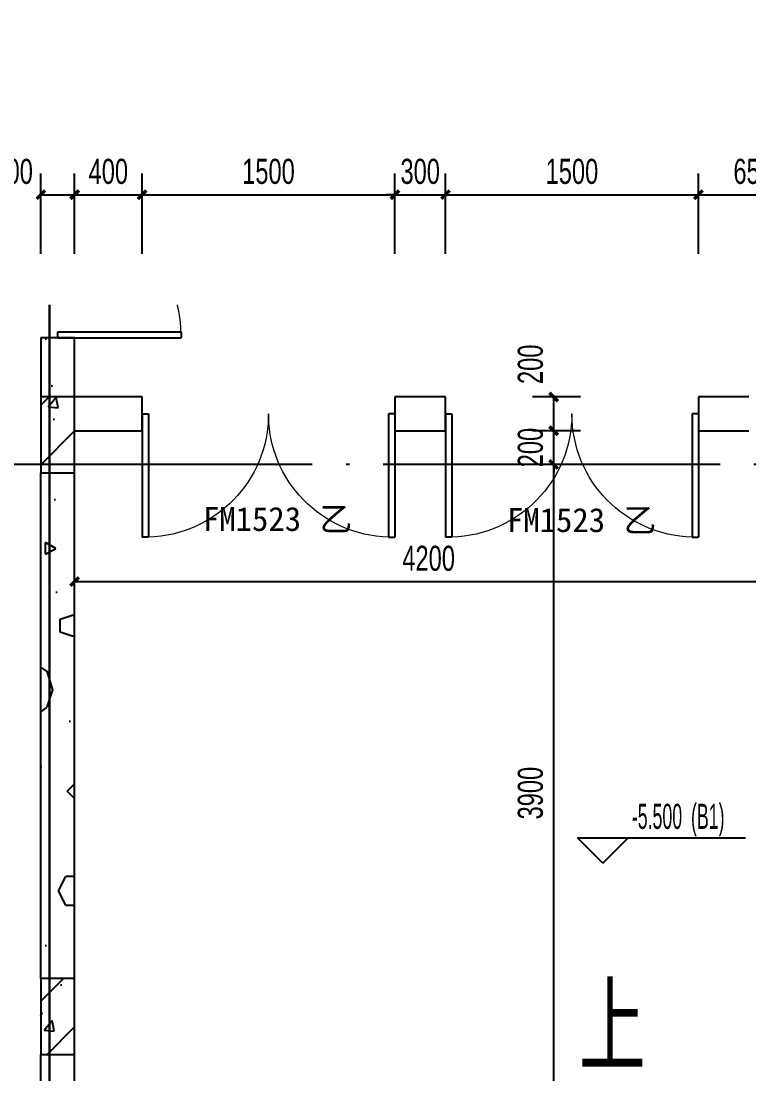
# Model space of a CAD drawing. Extents: x -26219 to 315419, y -160410 to -120810.
# Drawn here: x -22084 to -17767, y -133768 to -127522 of the extents above; entities that cross this region are included whole.
import ezdxf
from ezdxf.xclip import XClip

# ---------------------------------------------------------------- set-up
doc = ezdxf.new("R2010")
doc.units = 0
doc.header["$LTSCALE"] = 1000
doc.header["$MEASUREMENT"] = 0
doc.header["$XCLIPFRAME"] = 0
doc.linetypes.add('104-14# 核心筒$2$DOTE', pattern=[2.42, 2, -0.2, 0.02, -0.2])
doc.linetypes.add('DOTE', pattern=[2.42, 2, -0.2, 0.02, -0.2])
for name, color, linetype in [('01-标注_尺寸', 124, 'Continuous'), ('01-标注_标高', 200, 'Continuous'), ('02-TEXT_标注', 130, 'Continuous'), ('104-13#14# B1核心筒$0$02-TEXT_门窗', 151, 'Continuous'), ('104-13#14# B1核心筒$0$05-填充_天正', 26, 'Continuous'), ('104-13#14# B1核心筒$0$A-C_门', 150, 'Continuous'), ('104-13#14# B1核心筒$0$A_STR-砌块墙', 121, 'Continuous'), ('104-13#14# B1核心筒$0$A_STR-砼柱', 51, 'Continuous'), ('104-13#14# B1核心筒$0$DOOR_FIRE', 220, 'Continuous'), ('104-13#14# B1核心筒$0$PUB_TEXT', 7, 'Continuous'), ('104-14# 核心筒$2$A_AXIS-轴线', 36, '104-14# 核心筒$2$DOTE'), ('A_AXIS-轴线', 36, 'Continuous'), ('DOOR_FIRE_TEXT', 7, 'Continuous')]:
    doc.layers.add(name, color=color, linetype=linetype)
doc.layers.add('104-13#14# B1核心筒$0$000套内', color=226, linetype='Continuous', lineweight=30)
doc.styles.add('104-13#14# B1核心筒$0$_TCH_DIM', font='ROS1', dxfattribs={"width": 0.8, "bigfont": 'JD'})
doc.styles.add('104-13#14# B1核心筒$0$_TCH_WINDOW', font='ros.shx', dxfattribs={"width": 0.65, "height": 3.5, "bigfont": 'jd.shx'})
doc.styles.add('_TCH_DIM', font='ros.shx', dxfattribs={"width": 0.75, "bigfont": 'jd.shx'})
doc.styles.add('_TCH_DIM_T3', font='ros.shx', dxfattribs={"width": 0.705882, "bigfont": 'jd.shx'})
doc.styles.add('_TCH_WINDOW', font='STXIHEI_0.TTF')
doc.dimstyles.new('_TCH_ARCH&&50', dxfattribs={"dimtxt": 148.75, "dimasz": 50, "dimexe": 125, "dimexo": 150, "dimgap": 63.125, "dimtad": 1, "dimdec": 0, "dimzin": 0, "dimdsep": 46, "dimtxsty": '_TCH_DIM_T3', "dimblk": 'ARCHTICK', "dimcen": 0.09, "dimclrt": 7, "dimazin": 2, "dimtfac": 1, "dimtdec": 0, "dimtix": 1, "dimtmove": 2, "dimatfit": 3, "dimfxl": 0, "dimtolj": 1, "dimtzin": 0, "dimarcsym": 0})
pattern_1 = [(0, (531, -549), (900, 1800), [0, -1800]), (0, (-522, -792), (900, 1800), [0, -1800]), (0, (63, -810), (900, 1800), [0, -1800]), (0, (702, -279), (900, 1800), [0, -1800]), (0, (-45, -900), (900, 1800), [0, -1800]), (0, (882, 855), (900, 1800), [0, -1800]), (0, (333, 711), (900, 1800), [0, -1800]), (0, (621, 486), (900, 1800), [0, -1800]), (0, (-846, 450), (900, 1800), [0, -1800]), (0, (36, 369), (900, 1800), [0, -1800]), (0, (-306, -90), (900, 1800), [0, -1800]), (0, (-288, -765), (900, 1800), [0, -1800]), (0, (387, -837), (900, 1800), [0, -1800]), (0, (882, -45), (900, 1800), [0, -1800]), (0, (-801, -324), (900, 1800), [0, -1800]), (0, (-648, -18), (900, 1800), [0, -1800]), (0, (54, -144), (900, 1800), [0, -1800]), (0, (-198, -405), (900, 1800), [0, -1800]), (0, (-342, 189), (900, 1800), [0, -1800]), (0, (-117, 864), (900, 1800), [0, -1800]), (0, (-729, -702), (900, 1800), [0, -1800]), (0, (261, 495), (900, 1800), [0, -1800]), (0, (-576, 522), (900, 1800), [0, -1800]), (0, (-720, 756), (900, 1800), [0, -1800]), (130.60129, (771.43, 291.43), (-4499.99995, 5400.00002), [79.025, -33111.333]), (18.43495, (642.86, 325.71), (4500, 1800), [81.316, -11302.884]), (90, (642.9, 248.6), (900, 1800), [77.143, -3522.857]), (161.56505, (720, 222.86), (-4500, 1799.99987), [81.316, -11302.884]), (53.1301, (720, 222.86), (900, 1800), [85.714, -8914.285]), (135, (788.6, -694.3), (-900, 1800), [72.73, -5018.438]), (45, (685.7, -694.3), (900, 1800), [72.73, -5018.438]), (135, (737.14, -745.7), (-900, 1800), [72.73, -5018.438]), (45, (737.14, -745.7), (900, 1800), [72.73, -5018.438]), (116.565, (-77.1, 514.3), (-0.0002, 3600), [95.831, -1916.63]), (180, (-120, 600), (-900, 1800), [102.857, -1697.143]), (63.435, (-265.7, 514.3), (8e-06, 3600), [95.831, -1916.63]), (116.565, (-222.9, 428.6), (-0.0002, 3600), [95.831, -1916.63]), (0, (-222.9, 428.6), (900, 1800), [102.857, -1697.143]), (63.435, (-120, 428.6), (8e-06, 3600), [95.831, -1916.63]), (107.10273, (600, -94.286), (-2699.999897, 9000.000015), [116.584, -48848.707]), (143.97263, (565.71, 17.14), (-17099.99978, 12599.99999), [116.584, -24366.06]), (180, (471.4, 85.7), (-900, 1800), [111.429, -1688.571]), (36.02737, (265.71, 17.14), (17099.99987, 12599.99986), [116.584, -24366.06]), (71.56505, (231.43, -85.7), (2700, 9000), [108.42, -11275.778]), (107.10273, (265.714, -197.14), (-2699.999897, 9000.000015), [116.584, -48848.707]), (143.97263, (360, -265.71), (-17099.99978, 12599.99999), [116.584, -24366.06]), (0, (360, -265.7), (900, 1800), [111.429, -1688.571]), (36.02737, (471.43, -265.71), (17099.99987, 12599.99986), [116.584, -24366.06]), (71.56505, (565.71, -197.14), (2700, 9000), [108.42, -11275.778]), (150.25512, (617.14, 745.71), (-2700, 1799.99998), [69.105, -14442.959]), (90, (557.1, 711.4), (900, 1800), [68.571, -3531.428]), (29.74488, (557.14, 711.43), (2700, 1800), [69.105, -14442.959]), (116.565, (197.1, -531.4), (-0.0002, 3600), [95.831, -1916.63]), (168.69007, (154.29, -445.71), (-8100, 1799.99995), [87.412, -18269.056]), (41.185925, (0, -488.57), (22499.999864, 19799.999827), [91.116, -38177.406]), (90, (0, -574.3), (900, 1800), [85.714, -3514.285]), (138.814074, (68.57, -634.286), (-22499.9996, 19800.000126), [91.116, -38177.406]), (16.699244, (68.57, -634.286), (29699.999777, 8999.999906), [89.488, -37495.613]), (60.945396, (154.29, -608.57), (900, 1799.999984), [88.248, -36976.018]), (109.983106, (-557.14, 222.86), (-4500.000017, 12599.999967), [100.326, -42036.592]), (155.556045, (-591.43, 317.14), (-11700.000045, 5399.999888), [103.569, -43395.394]), (24.443955, (-780, 317.14), (11700.000006, 5399.999974), [103.569, -43395.394]), (70.016893, (-814.286, 222.86), (4500.000014, 12599.99997), [100.326, -42036.592]), (109.983106, (-780, 128.57), (-4500.000017, 12599.999967), [100.326, -42036.592]), (160.01689, (-685.71, 94.29), (-4500, 1799.99992), [100.326, -20968.132]), (19.9831, (-685.71, 94.29), (4499.99998, 1800), [100.326, -20968.132]), (70.016893, (-591.43, 128.57), (4500.000014, 12599.99997), [100.326, -42036.592]), (122.00538, (111.43, 60), (-900.00012, 1799.9999), [80.863, -16900.302]), (18.43495, (-8.57, 102.86), (4500, 1800), [81.316, -11302.884]), (90, (-8.6, 25.7), (900, 1800), [77.143, -3522.857]), (161.56505, (68.57, 0), (-4500, 1799.99987), [81.316, -11302.884]), (54.46232, (68.57, 0), (6299.99999, 8999.99999), [73.734, -30894.635]), (116.565, (-411.4, -377.1), (-0.0002, 3600), [95.831, -1916.63]), (180, (-454.3, -291.4), (-900, 1800), [94.286, -1705.714]), (59.03624, (-600, -377.14), (900, 1800), [99.96, -20891.466]), (120.96376, (-548.57, -462.86), (-900.00012, 1799.99992), [99.96, -20891.466]), (0, (-548.6, -462.9), (900, 1800), [94.286, -1705.714]), (63.435, (-454.3, -462.9), (8e-06, 3600), [95.831, -1916.63])]
pattern_2 = [(45, (0, 0), (-176.7767, 176.7767), []), (50, (0, 0), (717.2602, -62.752), [75, -825]), (355, (0, 0), (-138.7513, 752.192), [60, -660]), (100.4514, (59.8, -5.2), (578.5094, 689.4395), [63.74, -701.142]), (46.1842, (0, 200), (1067.241, -165.519), [112.5, -1237.5]), (96.6356, (88.9, 186.2), (934.663, 974.118), [95.61, -1051.713]), (351.1842, (0, 200), (934.662, 974.119), [90, -990]), (21, (100, 150), (596.907, -402.619), [75, -825]), (326, (100, 150), (243.3153, 725.15), [60, -660]), (71.4514, (149.74, 116.45), (840.2226, 322.5305), [63.74, -701.142]), (37.5, (0, 0), (12.15986, 332.89385), [0, -652, 0, -670, 0, -662.5]), (7.5, (0, 0), (263.0695, 394.4117), [0, -382, 0, -637, 0, -252.5]), (327.5, (-223, 0), (533.82244, -22.55487), [0, -250, 0, -780, 0, -1035]), (317.5, (-323, 0), (583.1862, 100.105), [0, -325, 0, -518, 0, -735])]

# ---------------------------------------------------------------- blocks, each defined once
blk = doc.blocks.new('104-14# 核心筒')
at = {"layer": '104-14# 核心筒$2$A_AXIS-轴线'}
for p, q in [((23400, 139633.6), (23400, 80554.9)), ((-24839, 16700), (120259.9, 16700))]:
    blk.add_line(p, q, dxfattribs=at)
blk = doc.blocks.new('104-13#14# B1核心筒$0$$DorLib2D$00000002')
for p, q in [((-0.5, 0), (-0.5, 0.4875)), ((-0.475, 0.4875), (-0.5, 0.4875)), ((-0.475, 0), (-0.475, 0.4875)), ((0.475, 0), (0.475, 0.4875)), ((0.475, 0.4875), (0.5, 0.4875)), ((0.5, 0), (0.5, 0.4875)), ((-0.5, 0), (-0.475, 0)), ((0.5, 0), (0.475, 0))]:
    blk.add_line(p, q)
at = {"lineweight": 13}
for centre, start, end in [((-0.4875, 0), 0, 88.5307), ((0.4875, 0), 91.4693, 180)]:
    blk.add_arc(centre, 0.4875, start, end, dxfattribs=at)
blk = doc.blocks.new('104-13#14# B1核心筒')
at = {"layer": '104-13#14# B1核心筒$0$05-填充_天正'}
h = blk.add_hatch(dxfattribs=at)
h.set_pattern_fill('加气混凝土', color=256, scale=150, style=0)
h.set_pattern_definition(pattern_1)
h.paths.add_polyline_path([(126950, 18700), (127150, 18700), (127150, 19050), (126950, 19050)])
h = blk.add_hatch(dxfattribs=at)
h.set_pattern_fill('钢筋混凝土', color=256, scale=100, style=0)
h.set_pattern_definition(pattern_2)
h.paths.add_polyline_path([(126950, 18250), (127150, 18250), (127150, 18700), (126950, 18700)])
h = blk.add_hatch(dxfattribs=at)
h.set_pattern_fill('加气混凝土', color=256, scale=150, style=0)
h.set_pattern_definition(pattern_1)
h.paths.add_polyline_path([(127150, 18700), (127150, 18500), (127550, 18500), (127550, 18700)])
h = blk.add_hatch(dxfattribs=at)
h.set_pattern_fill('加气混凝土', color=256, scale=150, style=0)
h.set_pattern_definition(pattern_1)
h.paths.add_polyline_path([(129050, 18500), (129350, 18500), (129350, 18700), (129050, 18700)])
h = blk.add_hatch(dxfattribs=at)
h.set_pattern_fill('加气混凝土', color=256, scale=150, style=0)
h.set_pattern_definition(pattern_1)
h.paths.add_polyline_path([(131150, 18500), (131150, 18700), (130850, 18700), (130850, 18500)])
h = blk.add_hatch(dxfattribs=at)
h.set_pattern_fill('加气混凝土', color=256, scale=150, style=0)
h.set_pattern_definition(pattern_1)
h.paths.add_polyline_path([(127150, 18250), (126950, 18250), (126950, 15250), (127150, 15250)])
h = blk.add_hatch(dxfattribs=at)
h.set_pattern_fill('钢筋混凝土', color=256, scale=100, style=0)
h.set_pattern_definition(pattern_2)
h.paths.add_polyline_path([(126950, 14800), (127150, 14800), (127150, 15250), (126950, 15250)])
h = blk.add_hatch(dxfattribs=at)
h.set_pattern_fill('加气混凝土', color=256, scale=150, style=0)
h.set_pattern_definition(pattern_1)
h.paths.add_polyline_path([(127150, 14800), (126950, 14800), (126950, 11760), (127150, 11760)])
at = {"layer": '104-13#14# B1核心筒$0$000套内'}
blk.add_lwpolyline([(92626.8, 27806.6), (91099.6, 20735.9), (91443.2, 20669.2), (87228.5, -1000), (127000, -1000), (127000, 21000), (131800, 21000), (131800, 37550), (98877, 37400), (98877, 37400), (98877, 37400), (96655.9, 26950.2), (92626.8, 27806.6)], dxfattribs=at)
at = {"layer": '104-13#14# B1核心筒$0$A_STR-砌块墙'}
for p, q in [((127150, 19050), (126950, 19050)), ((126950, 19050), (126950, 18700)), ((127150, 18700), (127150, 19050)), ((127550, 18700), (127150, 18700)), ((127550, 18500), (127550, 18700)), ((129350, 18700), (129050, 18700)), ((129050, 18700), (129050, 18500)), ((129350, 18500), (129350, 18700)), ((131150, 18700), (130850, 18700)), ((130850, 18700), (130850, 18500)), ((127150, 18500), (127550, 18500)), ((129050, 18500), (129350, 18500)), ((130850, 18500), (131150, 18500)), ((126950, 15250), (126950, 18250)), ((127150, 15250), (127150, 18250)), ((126950, 11760), (126950, 14800)), ((127150, 11760), (127150, 14800))]:
    blk.add_line(p, q, dxfattribs=at)
at = {"layer": '104-13#14# B1核心筒$0$A_STR-砼柱'}
for p, q in [((127150, 18700), (126950, 18700)), ((126950, 18700), (126950, 18250)), ((127150, 18250), (127150, 18700)), ((126950, 18250), (127150, 18250)), ((127150, 15250), (126950, 15250)), ((126950, 15250), (126950, 14800)), ((127150, 14800), (127150, 15250)), ((126950, 14800), (127150, 14800))]:
    blk.add_line(p, q, dxfattribs=at)
at = {"layer": '104-13#14# B1核心筒$0$A-C_门'}
ref = blk.add_blockref('104-13#14# B1核心筒$0$$DorLib2D$00000002', (127050, 19800), dxfattribs=dict(at, xscale=-1500, yscale=-1500, zscale=200, rotation=89.99999999999673))
ref.add_attrib('A', 'M1523', (126908.3, 19469), dxfattribs={"layer": '104-13#14# B1核心筒$0$02-TEXT_门窗', "height": 446.25, "rotation": 90, "style": '104-13#14# B1核心筒$0$_TCH_WINDOW', "width": 0.458824})
at = {"layer": '104-13#14# B1核心筒$0$DOOR_FIRE', "xscale": 1500, "yscale": -1500, "zscale": 200, "rotation": 359.9999999999951}
for p in [(128300, 18600), (130100, 18600)]:
    blk.add_blockref('104-13#14# B1核心筒$0$$DorLib2D$00000002', p, dxfattribs=at)
at = {"layer": '104-13#14# B1核心筒$0$PUB_TEXT', "style": '104-13#14# B1核心筒$0$_TCH_DIM', "width": 0.8}
blk.add_text('上', height=520.9, dxfattribs=at).set_placement((130141, 14697.5))
blk = doc.blocks.new('_ArchTick')
at = {"color": 0, "linetype": 'ByBlock', "const_width": 0.4}
blk.add_lwpolyline([(-0.5, -0.5), (0.5, 0.5)], dxfattribs=at)
blk = doc.blocks.new('*D327')
at = {"layer": '01-标注_尺寸', "color": 0, "lineweight": -2, "transparency": 16777216}
for p, q in [((-21766.7, -131107.4), (-21766.7, -130722.8)), ((-17566.7, -131107.4), (-17566.7, -130722.8)), ((-21766.7, -130847.8), (-17566.7, -130847.8))]:
    blk.add_line(p, q, dxfattribs=at)
at = {"layer": 'Defpoints', "color": 0, "transparency": 16777216}
for p in [(-17566.7, -130847.8), (-21766.7, -131257.4), (-17566.7, -131257.4)]:
    blk.add_point(p, dxfattribs=at)
at = {"layer": '01-标注_尺寸', "color": 0, "lineweight": -2, "transparency": 16777216, "xscale": 50, "yscale": 50, "zscale": 50, "rotation": 180}
blk.add_blockref('_ArchTick', (-21766.7, -130847.8), dxfattribs=at)
at = {"layer": '01-标注_尺寸', "color": 0, "lineweight": -2, "transparency": 16777216, "xscale": 50, "yscale": 50, "zscale": 50}
blk.add_blockref('_ArchTick', (-17566.7, -130847.8), dxfattribs=at)
at = {"layer": '01-标注_尺寸', "color": 7, "transparency": 16777216, "insert": (-19666.7, -130710.3), "char_height": 148.75, "attachment_point": 5, "style": '_TCH_DIM_T3'}
blk.add_mtext('\\A1;4200', dxfattribs=at)
blk = doc.blocks.new('*D352')
at = {"layer": '01-标注_尺寸', "color": 0, "lineweight": -2, "transparency": 16777216}
for p, q in [((-18766.7, -130152.4), (-19050, -130152.4)), ((-18925, -134052.4), (-18925, -130152.4)), ((-18766.7, -134052.4), (-19050, -134052.4))]:
    blk.add_line(p, q, dxfattribs=at)
at = {"layer": 'Defpoints', "color": 0, "transparency": 16777216}
for p in [(-18925, -130152.4), (-18616.7, -130152.4), (-18616.7, -134052.4)]:
    blk.add_point(p, dxfattribs=at)
at = {"layer": '01-标注_尺寸', "color": 0, "lineweight": -2, "transparency": 16777216, "xscale": 50, "yscale": 50, "zscale": 50}
for p, rotation in [((-18925, -130152.4), 90), ((-18925, -134052.4), 270)]:
    blk.add_blockref('_ArchTick', p, dxfattribs=dict(at, rotation=rotation))
at = {"layer": '01-标注_尺寸', "color": 7, "transparency": 16777216, "insert": (-19062.5, -132102.4), "char_height": 148.75, "attachment_point": 5, "rotation": 90, "style": '_TCH_DIM_T3'}
blk.add_mtext('\\A1;3900', dxfattribs=at)
blk = doc.blocks.new('*D353')
at = {"layer": '01-标注_尺寸', "color": 0, "lineweight": -2, "transparency": 16777216}
for p, q in [((-18925, -129952.4), (-18925, -129902.4)), ((-18766.7, -129952.4), (-19050, -129952.4)), ((-18925, -130152.4), (-18925, -129952.4)), ((-18766.7, -130152.4), (-19050, -130152.4)), ((-18925, -130152.4), (-18925, -130202.4))]:
    blk.add_line(p, q, dxfattribs=at)
at = {"layer": 'Defpoints', "color": 0, "transparency": 16777216}
for p in [(-18925, -129952.4), (-18616.7, -129952.4), (-18616.7, -130152.4)]:
    blk.add_point(p, dxfattribs=at)
at = {"layer": '01-标注_尺寸', "color": 0, "lineweight": -2, "transparency": 16777216, "xscale": 50, "yscale": 50, "zscale": 50}
for p, rotation in [((-18925, -129952.4), 270), ((-18925, -130152.4), 90)]:
    blk.add_blockref('_ArchTick', p, dxfattribs=dict(at, rotation=rotation))
at = {"layer": '01-标注_尺寸', "color": 7, "transparency": 16777216, "insert": (-19062.5, -130052.4), "char_height": 148.75, "attachment_point": 5, "rotation": 90, "style": '_TCH_DIM_T3'}
blk.add_mtext('\\A1;200', dxfattribs=at)
blk = doc.blocks.new('*D354')
at = {"layer": '01-标注_尺寸', "color": 0, "lineweight": -2, "transparency": 16777216}
for p, q in [((-18766.7, -129752.4), (-19050, -129752.4)), ((-18925, -129952.4), (-18925, -129752.4)), ((-18766.7, -129952.4), (-19050, -129952.4))]:
    blk.add_line(p, q, dxfattribs=at)
at = {"layer": 'Defpoints', "color": 0, "transparency": 16777216}
for p in [(-18925, -129752.4), (-18616.7, -129752.4), (-18616.7, -129952.4)]:
    blk.add_point(p, dxfattribs=at)
at = {"layer": '01-标注_尺寸', "color": 0, "lineweight": -2, "transparency": 16777216, "xscale": 50, "yscale": 50, "zscale": 50}
for p, rotation in [((-18925, -129752.4), 90), ((-18925, -129952.4), 270)]:
    blk.add_blockref('_ArchTick', p, dxfattribs=dict(at, rotation=rotation))
at = {"layer": '01-标注_尺寸', "color": 7, "transparency": 16777216, "insert": (-19062.5, -129558.4), "char_height": 148.75, "attachment_point": 5, "rotation": 90, "style": '_TCH_DIM_T3'}
blk.add_mtext('\\A1;200', dxfattribs=at)
blk = doc.blocks.new('*D359')
at = {"layer": '01-标注_尺寸', "color": 0, "lineweight": -2, "transparency": 16777216}
for p, q in [((-18066.7, -128902.4), (-18066.7, -128427.4)), ((-17416.7, -128902.4), (-17416.7, -128427.4)), ((-18066.7, -128552.4), (-17416.7, -128552.4))]:
    blk.add_line(p, q, dxfattribs=at)
at = {"layer": 'Defpoints', "color": 0, "transparency": 16777216}
for p in [(-17416.7, -128552.4), (-18066.7, -129052.4), (-17416.7, -129052.4)]:
    blk.add_point(p, dxfattribs=at)
at = {"layer": '01-标注_尺寸', "color": 0, "lineweight": -2, "transparency": 16777216, "xscale": 50, "yscale": 50, "zscale": 50, "rotation": 180}
blk.add_blockref('_ArchTick', (-18066.7, -128552.4), dxfattribs=at)
at = {"layer": '01-标注_尺寸', "color": 0, "lineweight": -2, "transparency": 16777216, "xscale": 50, "yscale": 50, "zscale": 50}
blk.add_blockref('_ArchTick', (-17416.7, -128552.4), dxfattribs=at)
at = {"layer": '01-标注_尺寸', "color": 7, "transparency": 16777216, "insert": (-17741.7, -128414.9), "char_height": 148.75, "attachment_point": 5, "style": '_TCH_DIM_T3'}
blk.add_mtext('\\A1;650', dxfattribs=at)
blk = doc.blocks.new('*D360')
at = {"layer": '01-标注_尺寸', "color": 0, "lineweight": -2, "transparency": 16777216}
for p, q in [((-19566.7, -128902.4), (-19566.7, -128427.4)), ((-18066.7, -128902.4), (-18066.7, -128427.4)), ((-19566.7, -128552.4), (-18066.7, -128552.4))]:
    blk.add_line(p, q, dxfattribs=at)
at = {"layer": 'Defpoints', "color": 0, "transparency": 16777216}
for p in [(-18066.7, -128552.4), (-19566.7, -129052.4), (-18066.7, -129052.4)]:
    blk.add_point(p, dxfattribs=at)
at = {"layer": '01-标注_尺寸', "color": 0, "lineweight": -2, "transparency": 16777216, "xscale": 50, "yscale": 50, "zscale": 50, "rotation": 180}
blk.add_blockref('_ArchTick', (-19566.7, -128552.4), dxfattribs=at)
at = {"layer": '01-标注_尺寸', "color": 0, "lineweight": -2, "transparency": 16777216, "xscale": 50, "yscale": 50, "zscale": 50}
blk.add_blockref('_ArchTick', (-18066.7, -128552.4), dxfattribs=at)
at = {"layer": '01-标注_尺寸', "color": 7, "transparency": 16777216, "insert": (-18816.7, -128414.9), "char_height": 148.75, "attachment_point": 5, "style": '_TCH_DIM_T3'}
blk.add_mtext('\\A1;1500', dxfattribs=at)
blk = doc.blocks.new('*D361')
at = {"layer": '01-标注_尺寸', "color": 0, "lineweight": -2, "transparency": 16777216}
for p, q in [((-19866.7, -128902.4), (-19866.7, -128427.4)), ((-19566.7, -128902.4), (-19566.7, -128427.4)), ((-19866.7, -128552.4), (-19916.7, -128552.4)), ((-19866.7, -128552.4), (-19566.7, -128552.4)), ((-19566.7, -128552.4), (-19516.7, -128552.4))]:
    blk.add_line(p, q, dxfattribs=at)
at = {"layer": 'Defpoints', "color": 0, "transparency": 16777216}
for p in [(-19566.7, -128552.4), (-19866.7, -129052.4), (-19566.7, -129052.4)]:
    blk.add_point(p, dxfattribs=at)
at = {"layer": '01-标注_尺寸', "color": 0, "lineweight": -2, "transparency": 16777216, "xscale": 50, "yscale": 50, "zscale": 50}
blk.add_blockref('_ArchTick', (-19866.7, -128552.4), dxfattribs=at)
at = {"layer": '01-标注_尺寸', "color": 0, "lineweight": -2, "transparency": 16777216, "xscale": 50, "yscale": 50, "zscale": 50, "rotation": 180}
blk.add_blockref('_ArchTick', (-19566.7, -128552.4), dxfattribs=at)
at = {"layer": '01-标注_尺寸', "color": 7, "transparency": 16777216, "insert": (-19716.7, -128414.9), "char_height": 148.75, "attachment_point": 5, "style": '_TCH_DIM_T3'}
blk.add_mtext('\\A1;300', dxfattribs=at)
blk = doc.blocks.new('*D362')
at = {"layer": '01-标注_尺寸', "color": 0, "lineweight": -2, "transparency": 16777216}
for p, q in [((-21366.7, -128902.4), (-21366.7, -128427.4)), ((-19866.7, -128902.4), (-19866.7, -128427.4)), ((-21366.7, -128552.4), (-19866.7, -128552.4))]:
    blk.add_line(p, q, dxfattribs=at)
at = {"layer": 'Defpoints', "color": 0, "transparency": 16777216}
for p in [(-19866.7, -128552.4), (-21366.7, -129052.4), (-19866.7, -129052.4)]:
    blk.add_point(p, dxfattribs=at)
at = {"layer": '01-标注_尺寸', "color": 0, "lineweight": -2, "transparency": 16777216, "xscale": 50, "yscale": 50, "zscale": 50, "rotation": 180}
blk.add_blockref('_ArchTick', (-21366.7, -128552.4), dxfattribs=at)
at = {"layer": '01-标注_尺寸', "color": 0, "lineweight": -2, "transparency": 16777216, "xscale": 50, "yscale": 50, "zscale": 50}
blk.add_blockref('_ArchTick', (-19866.7, -128552.4), dxfattribs=at)
at = {"layer": '01-标注_尺寸', "color": 7, "transparency": 16777216, "insert": (-20616.7, -128414.9), "char_height": 148.75, "attachment_point": 5, "style": '_TCH_DIM_T3'}
blk.add_mtext('\\A1;1500', dxfattribs=at)
blk = doc.blocks.new('*D363')
at = {"layer": '01-标注_尺寸', "color": 0, "lineweight": -2, "transparency": 16777216}
for p, q in [((-21766.7, -128902.4), (-21766.7, -128427.4)), ((-21366.7, -128902.4), (-21366.7, -128427.4)), ((-21766.7, -128552.4), (-21366.7, -128552.4))]:
    blk.add_line(p, q, dxfattribs=at)
at = {"layer": 'Defpoints', "color": 0, "transparency": 16777216}
for p in [(-21366.7, -128552.4), (-21766.7, -129052.4), (-21366.7, -129052.4)]:
    blk.add_point(p, dxfattribs=at)
at = {"layer": '01-标注_尺寸', "color": 0, "lineweight": -2, "transparency": 16777216, "xscale": 50, "yscale": 50, "zscale": 50, "rotation": 180}
blk.add_blockref('_ArchTick', (-21766.7, -128552.4), dxfattribs=at)
at = {"layer": '01-标注_尺寸', "color": 0, "lineweight": -2, "transparency": 16777216, "xscale": 50, "yscale": 50, "zscale": 50}
blk.add_blockref('_ArchTick', (-21366.7, -128552.4), dxfattribs=at)
at = {"layer": '01-标注_尺寸', "color": 7, "transparency": 16777216, "insert": (-21566.7, -128414.9), "char_height": 148.75, "attachment_point": 5, "style": '_TCH_DIM_T3'}
blk.add_mtext('\\A1;400', dxfattribs=at)
blk = doc.blocks.new('*D364')
at = {"layer": '01-标注_尺寸', "color": 0, "lineweight": -2, "transparency": 16777216}
for p, q in [((-21966.7, -128902.4), (-21966.7, -128427.4)), ((-21766.7, -128902.4), (-21766.7, -128427.4)), ((-21966.7, -128552.4), (-21766.7, -128552.4))]:
    blk.add_line(p, q, dxfattribs=at)
at = {"layer": 'Defpoints', "color": 0, "transparency": 16777216}
for p in [(-21766.7, -128552.4), (-21966.7, -129052.4), (-21766.7, -129052.4)]:
    blk.add_point(p, dxfattribs=at)
at = {"layer": '01-标注_尺寸', "color": 0, "lineweight": -2, "transparency": 16777216, "xscale": 50, "yscale": 50, "zscale": 50, "rotation": 180}
blk.add_blockref('_ArchTick', (-21966.7, -128552.4), dxfattribs=at)
at = {"layer": '01-标注_尺寸', "color": 0, "lineweight": -2, "transparency": 16777216, "xscale": 50, "yscale": 50, "zscale": 50}
blk.add_blockref('_ArchTick', (-21766.7, -128552.4), dxfattribs=at)
at = {"layer": '01-标注_尺寸', "color": 7, "transparency": 16777216, "insert": (-22131.3, -128414.9), "char_height": 148.75, "attachment_point": 5, "style": '_TCH_DIM_T3'}
blk.add_mtext('\\A1;200', dxfattribs=at)

msp = doc.modelspace()

# ---------------------------------------------------------------- linework, layer by layer
at = {"layer": '01-标注_标高'}
for p, q in [((-18633.1, -132516.9), (-18783.1, -132366.9)), ((-18783.1, -132366.9), (-17786.7, -132366.9)), ((-18633.1, -132516.9), (-18483.1, -132366.9))]:
    msp.add_line(p, q, dxfattribs=at)
at = {"layer": 'A_AXIS-轴线', "linetype": 'DOTE'}
msp.add_line((-15516.7, -130152.4), (-23166.7, -130152.4), dxfattribs=at)

# ---------------------------------------------------------------- block references
ref = msp.add_blockref('104-14# 核心筒', (-14186.1, -150168.8))
XClip(ref).set_block_clipping_path([(106607.1139184716, 10499.9999999845), (118350.0977260475, 23000.0000000241)])
ref = msp.add_blockref('104-14# 核心筒', (-24171.8, -146852.4))
XClip(ref).set_block_clipping_path([(21749.9999999867, 6862.509807695), (34199.9999999442, 18650.0000000002)])
ref = msp.add_blockref('104-13#14# B1核心筒', (-148916.6, -148452.4))
XClip(ref).set_block_clipping_path([(125276.0952862577, 8700), (133799.9946632845, 19247.0136389195)])
ref = msp.add_blockref('104-14# 核心筒', (-45298.4, -250352.4))
XClip(ref).set_block_clipping_path([(21749.9999999867, 95940.5634616732), (34400.0000000036, 107500.0000000001)])

# ---------------------------------------------------------------- texts
at = {"layer": '02-TEXT_标注', "style": '_TCH_DIM', "width": 0.529412}
for s, p in [('(B1)', (-18110.3, -132314.4)), ('-5.500', (-18461.4, -132314.4))]:
    msp.add_text(s, height=148.75, dxfattribs=at).set_placement(p)
at = {"layer": 'DOOR_FIRE_TEXT', "style": '_TCH_WINDOW'}
for s, height, p in [('FM1523', 142.71, (-21005.6, -130547.1)), ('乙', 142.7, (-20314, -130547.1)), ('FM1523', 142.71, (-19202.2, -130553.7)), ('乙', 142.7, (-18510.6, -130553.7))]:
    msp.add_text(s, height=height, dxfattribs=at).set_placement(p)

# ---------------------------------------------------------------- dimensions: what is measured, and where the dimension line sits
at = {"layer": '01-标注_尺寸'}
for base, p1, p2, angle, picture, middle in [((-21766.7, -128552.4), (-21966.7, -129052.4), (-21766.7, -129052.4), 0, '*D364', (-22131.3, -128414.9)), ((-18925, -129752.4), (-18616.7, -129952.4), (-18616.7, -129752.4), 90, '*D354', (-19062.5, -129558.4))]:
    dim = msp.add_linear_dim(base=base, p1=p1, p2=p2, angle=angle, dimstyle='_TCH_ARCH&&50', dxfattribs=at)
    dim.commit()
    dim.dimension.update_dxf_attribs({"geometry": picture, "text_midpoint": middle, "dimtype": 161})
for p1, p2, distance, picture, middle in [((-21766.7, -129052.4), (-21366.7, -129052.4), 500, '*D363', (-21566.7, -128414.9)), ((-21366.7, -129052.4), (-19866.7, -129052.4), 500, '*D362', (-20616.7, -128414.9)), ((-19866.7, -129052.4), (-19566.7, -129052.4), 500, '*D361', (-19716.7, -128414.9)), ((-19566.7, -129052.4), (-18066.7, -129052.4), 500, '*D360', (-18816.7, -128414.9)), ((-18066.7, -129052.4), (-17416.7, -129052.4), 500, '*D359', (-17741.7, -128414.9)), ((-18616.7, -130152.4), (-18616.7, -129952.4), 308.3, '*D353', (-19062.5, -130052.4)), ((-18616.7, -134052.4), (-18616.7, -130152.4), 308.3, '*D352', (-19062.5, -132102.4)), ((-21766.7, -131257.4), (-17566.7, -131257.4), 409.7, '*D327', (-19666.7, -130710.3))]:
    dim = msp.add_aligned_dim(p1=p1, p2=p2, distance=distance, dimstyle='_TCH_ARCH&&50', dxfattribs=at)
    dim.commit()
    dim.dimension.update_dxf_attribs({"geometry": picture, "text_midpoint": middle})

doc.saveas('drawing.dxf')
